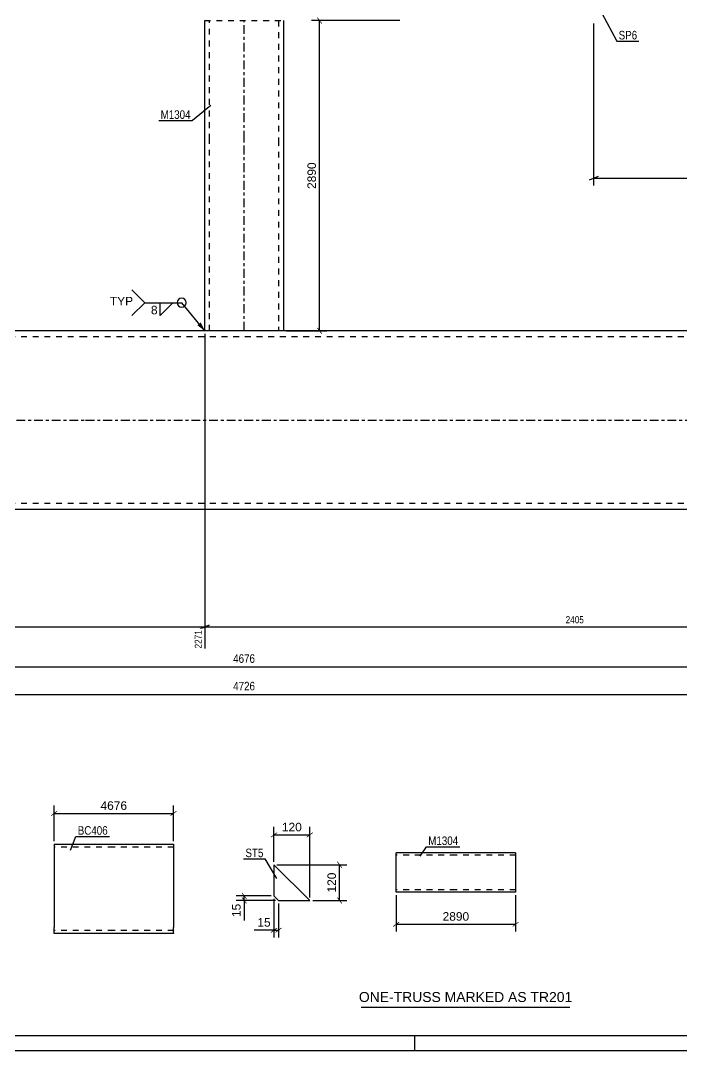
# Model space of a CAD drawing. Header units: millimetres. Extents: x 0 to 841, y 0 to 594.
# Drawn here: x 288.7 to 510.5, y 0 to 345.6 of the extents above; entities that cross this region are included whole.
import ezdxf

# ---------------------------------------------------------------- set-up
doc = ezdxf.new("R2010")
doc.units = ezdxf.units.MM
doc.linetypes.add('DXK_LINE_DOT2', pattern=[3.9198, 1.9599, -1.9599])
doc.linetypes.add('DXK_LINE_DOT3', pattern=[5.9187, 2.979, -0.9799, 0.9799, -0.9799])
doc.styles.add('Arial', font='ARIAL.TTF', dxfattribs={"height": 0.2})
doc.styles.add('Arial Narrow', font='ARIALN.TTF', dxfattribs={"height": 0.2})

# ---------------------------------------------------------------- blocks, each defined once
blk = doc.blocks.new('Unknown-122566683-1134')
at = {"color": 5, "linetype": 'Continuous'}
for p, q in [((5, 5), (836, 5)), ((421, 0), (421, 5)), ((0, 0), (841, 0))]:
    blk.add_line(p, q, dxfattribs=at)
blk = doc.blocks.new('Part-122566683-2785 - 2769')
at = {"color": 2, "linetype": 'Continuous'}
for p, q in [((128.5, 241.53), (131.5, 241.53)), ((192.5, 241.53), (152.5, 241.53)), ((310.41, 241.53), (192.6, 241.53)), ((416.91, 241.53), (310.51, 241.53)), ((534.81, 241.53), (417.01, 241.53)), ((598.91, 241.53), (534.91, 241.53)), ((128.5, 181.53), (131.5, 181.53)), ((192.5, 181.53), (152.5, 181.53)), ((310.41, 181.53), (192.6, 181.53)), ((416.91, 181.53), (310.51, 181.53)), ((534.81, 181.53), (417.01, 181.53)), ((598.91, 181.53), (534.91, 181.53))]:
    blk.add_line(p, q, dxfattribs=at)
at = {"color": 7, "linetype": 'DXK_LINE_DOT2'}
for p, q in [((128.5, 241.53), (128.5, 181.53)), ((192.5, 239.53), (128.5, 239.53)), ((131.5, 241.53), (152.5, 241.53)), ((310.41, 239.53), (192.6, 239.53)), ((416.91, 239.53), (310.51, 239.53)), ((534.81, 239.53), (417.01, 239.53)), ((598.91, 239.53), (534.91, 239.53)), ((598.91, 181.53), (598.91, 241.53)), ((192.5, 183.53), (128.5, 183.53)), ((310.41, 183.53), (192.6, 183.53)), ((416.91, 183.53), (310.51, 183.53)), ((534.81, 183.53), (417.01, 183.53)), ((598.91, 183.53), (534.91, 183.53)), ((152.5, 181.53), (131.5, 181.53))]:
    blk.add_line(p, q, dxfattribs=at)
at = {"color": 7, "linetype": 'DXK_LINE_DOT3'}
for p, q in [((128.5, 211.53), (192.5, 211.53)), ((192.6, 211.53), (310.41, 211.53)), ((310.51, 211.53), (416.91, 211.53)), ((417.01, 211.53), (534.81, 211.53)), ((534.91, 211.53), (598.91, 211.53))]:
    blk.add_line(p, q, dxfattribs=at)
blk = doc.blocks.new('Part-122566683-2848 - 2769')
at = {"color": 2, "linetype": 'Continuous'}
for p, q in [((350.51, 305.63), (350.51, 345.63)), ((376.91, 345.63), (376.91, 305.63)), ((350.51, 241.53), (350.51, 305.53)), ((376.91, 305.53), (376.91, 241.53))]:
    blk.add_line(p, q, dxfattribs=at)
at = {"color": 7, "linetype": 'DXK_LINE_DOT2'}
for p, q in [((350.51, 345.63), (376.91, 345.63)), ((352.11, 305.63), (352.11, 345.63)), ((375.31, 345.63), (375.31, 305.63)), ((352.11, 241.53), (352.11, 305.53)), ((375.31, 305.53), (375.31, 241.53)), ((376.91, 241.53), (350.51, 241.53))]:
    blk.add_line(p, q, dxfattribs=at)
at = {"color": 7, "linetype": 'DXK_LINE_DOT3'}
for p, q in [((363.71, 305.63), (363.71, 345.63)), ((363.71, 241.53), (363.71, 305.53))]:
    blk.add_line(p, q, dxfattribs=at)
blk = doc.blocks.new('Part-122566683-1655 - 1639')
at = {"color": 2, "linetype": 'Continuous'}
for p, q in [((373.74, 62.33), (373.74, 51.83)), ((373.74, 62.33), (385.74, 50.33)), ((373.74, 51.83), (375.24, 50.33)), ((375.24, 50.33), (385.74, 50.33))]:
    blk.add_line(p, q, dxfattribs=at)
blk = doc.blocks.new('Part-122566683-2049 - 2033')
at = {"color": 2, "linetype": 'Continuous'}
for p, q in [((434.74, 66.31), (414.74, 66.31)), ((414.74, 53.23), (414.74, 66.31)), ((454.84, 66.31), (434.84, 66.31)), ((454.84, 66.31), (454.84, 64.71)), ((454.84, 64.71), (454.84, 53.11)), ((414.74, 53.11), (414.74, 53.23)), ((434.74, 53.11), (414.74, 53.11)), ((454.84, 53.11), (434.84, 53.11))]:
    blk.add_line(p, q, dxfattribs=at)
at = {"color": 7, "linetype": 'DXK_LINE_DOT2'}
for p, q in [((454.84, 66.19), (454.84, 64.71)), ((434.74, 65.51), (414.74, 65.51)), ((414.74, 65.45), (414.74, 65.51)), ((414.74, 65.28), (414.74, 65.32)), ((454.84, 65.51), (434.84, 65.51)), ((454.84, 65.45), (454.84, 65.51)), ((454.84, 65.28), (454.84, 65.32)), ((434.74, 53.91), (414.74, 53.91)), ((454.84, 53.91), (434.84, 53.91))]:
    blk.add_line(p, q, dxfattribs=at)
blk = doc.blocks.new('Part-122566683-1587 - 1568')
at = {"color": 2, "linetype": 'Continuous'}
for p, q in [((299.92, 69.25), (299.92, 41.25)), ((299.92, 69.25), (319.92, 69.25)), ((320.02, 69.25), (340.02, 69.25)), ((340.02, 69.25), (340.02, 67.25)), ((340.02, 67.25), (340.02, 41.25)), ((299.92, 39.25), (299.92, 41.25)), ((319.92, 39.25), (299.92, 39.25)), ((340.02, 39.25), (320.02, 39.25)), ((340.02, 39.25), (340.02, 41.25))]:
    blk.add_line(p, q, dxfattribs=at)
at = {"color": 7, "linetype": 'DXK_LINE_DOT2'}
for p, q in [((319.92, 68.25), (299.92, 68.25)), ((340.02, 68.25), (320.02, 68.25)), ((299.92, 40.25), (299.92, 40.33)), ((299.92, 40.25), (299.92, 40.33)), ((319.92, 40.25), (299.92, 40.25)), ((340.02, 40.25), (320.02, 40.25)), ((340.02, 40.25), (340.02, 41.25)), ((340.02, 40.33), (340.02, 40.25)), ((340.02, 39.41), (340.02, 39.25))]:
    blk.add_line(p, q, dxfattribs=at)
blk = doc.blocks.new('StraightDimension-122566683-2872 - 2769')
at = {"color": 7, "linetype": 'Continuous'}
for p, q in [((123.51, 156.53), (123.51, 126.33)), ((603.91, 156.53), (603.91, 126.33)), ((125.01, 129.33), (122.01, 128.13)), ((123.51, 128.73), (603.91, 128.73)), ((602.41, 128.13), (605.41, 129.33))]:
    blk.add_line(p, q, dxfattribs=at)
at = {"color": 0}
blk.add_wipeout([(367.96, 129.48), (367.96, 133.68), (359.45, 133.68), (359.45, 129.48)], dxfattribs=at)
at = {"color": 3, "style": 'Arial Narrow'}
blk.add_text('4726', height=2.863, dxfattribs=at).set_placement((360.05, 130.08))
blk = doc.blocks.new('StraightDimension-122566683-3033 - 2769')
at = {"linetype": 'Continuous'}
for points in [[(388.21, 346.53), (388.36, 346.73), (389.86, 344.73), (389.71, 344.53)], [(389.86, 240.63), (389.71, 240.43), (388.21, 242.43), (388.36, 242.63)]]:
    blk.add_hatch(color=7, dxfattribs=at).paths.add_polyline_path(points)
at = {"color": 7, "linetype": 'Continuous'}
for p, q in [((415.94, 345.63), (386.33, 345.63)), ((389.03, 241.53), (389.03, 345.63)), ((377.91, 241.53), (391.43, 241.53))]:
    blk.add_line(p, q, dxfattribs=at)
at = {"color": 0}
blk.add_wipeout([(388.43, 298.62), (384.23, 298.62), (384.23, 288.53), (388.43, 288.53)], dxfattribs=at)
at = {"color": 3, "style": 'Arial'}
blk.add_text('2890', height=2.865, rotation=90.0002, dxfattribs=at).set_placement((387.83, 289.13))
blk = doc.blocks.new('StraightDimension-122566683-3124 - 2769')
at = {"color": 7, "linetype": 'Continuous'}
for p, q in [((634.75, 374.13), (633.55, 377.13)), ((482.01, 375.63), (636.55, 375.63)), ((634.15, 211.53), (634.15, 375.63)), ((599.9, 211.53), (636.55, 211.53)), ((633.55, 213.03), (634.75, 210.03))]:
    blk.add_line(p, q, dxfattribs=at)
at = {"color": 0}
blk.add_wipeout([(633.4, 297.83), (629.2, 297.83), (629.2, 289.32), (633.4, 289.32)], dxfattribs=at)
at = {"color": 3, "style": 'Arial Narrow'}
blk.add_text('3190', height=2.863, rotation=90.0002, dxfattribs=at).set_placement((632.8, 289.92))
blk = doc.blocks.new('StraightDimension-122566683-3764 - 2769')
at = {"color": 7, "linetype": 'Continuous'}
for p, q in [((128.5, 156.53), (128.5, 126.33)), ((598.91, 156.53), (598.91, 126.33)), ((130, 129.33), (127, 128.13)), ((128.5, 128.73), (598.91, 128.73)), ((597.41, 128.13), (600.41, 129.33))]:
    blk.add_line(p, q, dxfattribs=at)
at = {"color": 0}
blk.add_wipeout([(367.96, 129.48), (367.96, 133.68), (359.45, 133.68), (359.45, 129.48)], dxfattribs=at)
at = {"color": 3, "style": 'Arial Narrow'}
blk.add_text('4676', height=2.863, dxfattribs=at).set_placement((360.05, 130.08))
blk = doc.blocks.new('StraightDimension-122566683-4823 - 2769')
at = {"color": 7, "linetype": 'Continuous'}
for p, q in [((350.51, 240.53), (350.51, 134.91)), ((598.91, 180.53), (598.91, 134.91)), ((352.01, 142.71), (349.01, 141.51)), ((350.51, 142.11), (598.91, 142.11)), ((597.41, 141.51), (600.41, 142.71))]:
    blk.add_line(p, q, dxfattribs=at)
at = {"color": 0}
blk.add_wipeout([(478.25, 142.86), (478.25, 146.36), (471.16, 146.36), (471.16, 142.86)], dxfattribs=at)
at = {"color": 0, "linetype": 'Continuous'}
blk.add_wipeout([(598.41, 141.51), (594.91, 141.51), (594.91, 134.41), (598.41, 134.41)], dxfattribs=at)
at = {"color": 3, "style": 'Arial Narrow'}
blk.add_text('2405', height=2.386, dxfattribs=at).set_placement((471.66, 143.36))
at = {"color": 3, "linetype": 'Continuous', "style": 'Arial Narrow'}
blk.add_text('4676', height=2.386, rotation=90.0002, dxfattribs=at).set_placement((597.91, 134.91))
blk = doc.blocks.new('StraightDimension-122566683-4824 - 2769')
at = {"color": 7, "linetype": 'Continuous'}
for p, q in [((350.51, 240.53), (350.51, 134.91)), ((128.5, 180.53), (128.5, 139.48)), ((130, 142.71), (127, 141.51)), ((128.5, 142.11), (350.51, 142.11)), ((349.01, 141.51), (352.01, 142.71))]:
    blk.add_line(p, q, dxfattribs=at)
at = {"color": 0}
blk.add_wipeout([(243.05, 142.86), (243.05, 146.36), (235.96, 146.36), (235.96, 142.86)], dxfattribs=at)
at = {"color": 0, "linetype": 'Continuous'}
for points in [[(128, 141.51), (124.5, 141.51), (124.5, 138.98), (128, 138.98)], [(350.01, 141.51), (346.51, 141.51), (346.51, 134.41), (350.01, 134.41)]]:
    blk.add_wipeout(points, dxfattribs=at)
at = {"color": 3, "style": 'Arial Narrow'}
blk.add_text('2271', height=2.386, dxfattribs=at).set_placement((236.46, 143.36))
at = {"color": 3, "linetype": 'Continuous', "style": 'Arial Narrow'}
for s, height, p in [('0', 2.39, (127.5, 139.48)), ('2271', 2.386, (349.51, 134.91))]:
    blk.add_text(s, height=height, rotation=90.0002, dxfattribs=at).set_placement(p)
blk = doc.blocks.new('StraightDimension-122566683-6690 - 2769')
at = {"color": 7, "linetype": 'Continuous'}
for p, q in [((481.01, 344.63), (481.01, 290.29)), ((598.91, 242.53), (598.91, 295.54)), ((482.51, 293.29), (479.51, 292.09)), ((481.01, 292.69), (598.91, 292.69)), ((597.41, 292.09), (600.41, 293.29))]:
    blk.add_line(p, q, dxfattribs=at)
at = {"color": 0}
blk.add_wipeout([(543.3, 293.44), (543.3, 297.64), (536.61, 297.64), (536.61, 293.44)], dxfattribs=at)
at = {"color": 3, "style": 'Arial Narrow'}
blk.add_text('600', height=2.863, dxfattribs=at).set_placement((537.21, 294.04))
blk = doc.blocks.new('StraightDimension-122566683-6698 - 2769')
at = {"color": 7, "linetype": 'Continuous'}
for p, q in [((123.5, 156.53), (123.5, 117.08)), ((603.91, 156.53), (603.91, 117.08)), ((125, 120.08), (122, 118.88)), ((123.5, 119.48), (603.91, 119.48)), ((602.41, 118.88), (605.41, 120.08))]:
    blk.add_line(p, q, dxfattribs=at)
at = {"color": 0}
blk.add_wipeout([(367.96, 120.23), (367.96, 124.43), (359.45, 124.43), (359.45, 120.23)], dxfattribs=at)
at = {"color": 3, "style": 'Arial Narrow'}
blk.add_text('4726', height=2.863, dxfattribs=at).set_placement((360.05, 120.83))
blk = doc.blocks.new('StraightDimension-122566683-1689 - 1639')
at = {"linetype": 'Continuous'}
for points in [[(364.57, 50.93), (364.42, 50.73), (362.92, 52.73), (363.07, 52.93)], [(362.92, 51.23), (363.07, 51.43), (364.57, 49.43), (364.42, 49.23)]]:
    blk.add_hatch(color=7, dxfattribs=at).paths.add_polyline_path(points)
at = {"color": 7, "linetype": 'Continuous'}
for p, q in [((372.74, 51.83), (361.04, 51.83)), ((374.24, 50.33), (361.04, 50.33)), ((363.74, 50.33), (363.74, 51.83))]:
    blk.add_line(p, q, dxfattribs=at)
at = {"color": 0}
blk.add_wipeout([(363.14, 49.81), (358.94, 49.81), (358.94, 44.16), (363.14, 44.16)], dxfattribs=at)
at = {"color": 7, "linetype": 'Continuous'}
blk.add_line((363.74, 50.33), (363.74, 43.63), dxfattribs=at)
blk.add_line((363.74, 50.33), (363.74, 43.63), dxfattribs=at)
at = {"color": 3, "style": 'Arial'}
blk.add_text('15', height=2.865, rotation=90.0002, dxfattribs=at).set_placement((362.54, 44.76))
blk = doc.blocks.new('StraightDimension-122566683-1673 - 1639')
at = {"linetype": 'Continuous'}
for points in [[(372.84, 71.51), (372.64, 71.66), (374.64, 73.16), (374.84, 73.01)], [(386.64, 73.16), (386.84, 73.01), (384.84, 71.51), (384.64, 71.66)]]:
    blk.add_hatch(color=7, dxfattribs=at).paths.add_polyline_path(points)
at = {"color": 7, "linetype": 'Continuous'}
for p, q in [((373.74, 63.33), (373.74, 75.03)), ((385.74, 51.33), (385.74, 75.03)), ((373.74, 72.33), (385.74, 72.33))]:
    blk.add_line(p, q, dxfattribs=at)
at = {"color": 0}
blk.add_wipeout([(383.68, 72.93), (383.68, 77.13), (375.8, 77.13), (375.8, 72.93)], dxfattribs=at)
at = {"color": 3, "style": 'Arial'}
blk.add_text('120', height=2.865, dxfattribs=at).set_placement((376.4, 73.53))
blk = doc.blocks.new('StraightDimension-122566683-1657 - 1639')
at = {"linetype": 'Continuous'}
for points in [[(374.64, 41.16), (374.84, 41.01), (372.84, 39.51), (372.64, 39.66)], [(374.34, 39.51), (374.14, 39.66), (376.14, 41.16), (376.34, 41.01)]]:
    blk.add_hatch(color=7, dxfattribs=at).paths.add_polyline_path(points)
at = {"color": 7, "linetype": 'Continuous'}
for p, q in [((373.74, 50.83), (373.74, 37.93)), ((375.24, 49.33), (375.24, 37.93)), ((373.74, 40.33), (375.24, 40.33))]:
    blk.add_line(p, q, dxfattribs=at)
at = {"color": 0}
blk.add_wipeout([(373.22, 40.93), (373.22, 45.13), (367.57, 45.13), (367.57, 40.93)], dxfattribs=at)
at = {"color": 7, "linetype": 'Continuous'}
blk.add_line((373.74, 40.33), (367.04, 40.33), dxfattribs=at)
blk.add_line((373.74, 40.33), (367.04, 40.33), dxfattribs=at)
at = {"color": 3, "style": 'Arial'}
blk.add_text('15', height=2.865, dxfattribs=at).set_placement((368.17, 41.53))
blk = doc.blocks.new('StraightDimension-122566683-1700 - 1639')
at = {"linetype": 'Continuous'}
for points in [[(394.92, 63.23), (395.07, 63.43), (396.57, 61.43), (396.42, 61.23)], [(396.57, 49.43), (396.42, 49.23), (394.92, 51.23), (395.07, 51.43)]]:
    blk.add_hatch(color=7, dxfattribs=at).paths.add_polyline_path(points)
at = {"color": 7, "linetype": 'Continuous'}
for p, q in [((374.74, 62.33), (398.14, 62.33)), ((395.74, 50.33), (395.74, 62.33)), ((386.74, 50.33), (398.14, 50.33))]:
    blk.add_line(p, q, dxfattribs=at)
at = {"color": 0}
blk.add_wipeout([(395.14, 60.27), (390.94, 60.27), (390.94, 52.39), (395.14, 52.39)], dxfattribs=at)
at = {"color": 3, "style": 'Arial'}
blk.add_text('120', height=2.865, rotation=90.0002, dxfattribs=at).set_placement((394.54, 52.99))
blk = doc.blocks.new('StraightDimension-122566683-2052 - 2033')
at = {"linetype": 'Continuous'}
for points in [[(413.84, 41.5), (413.64, 41.65), (415.64, 43.15), (415.84, 43)], [(455.74, 43.15), (455.94, 43), (453.94, 41.5), (453.74, 41.65)]]:
    blk.add_hatch(color=7, dxfattribs=at).paths.add_polyline_path(points)
at = {"color": 7, "linetype": 'Continuous'}
for p, q in [((414.74, 52.11), (414.74, 39.93)), ((454.84, 52.11), (454.84, 39.93)), ((414.74, 42.33), (454.84, 42.33))]:
    blk.add_line(p, q, dxfattribs=at)
at = {"color": 0}
blk.add_wipeout([(439.83, 42.93), (439.83, 47.13), (429.74, 47.13), (429.74, 42.93)], dxfattribs=at)
at = {"color": 3, "style": 'Arial'}
blk.add_text('2890', height=2.865, dxfattribs=at).set_placement((430.34, 43.53))
blk = doc.blocks.new('StraightDimension-122566683-1591 - 1568')
at = {"linetype": 'Continuous'}
for points in [[(299.02, 78.71), (298.82, 78.86), (300.82, 80.36), (301.02, 80.21)], [(340.92, 80.36), (341.12, 80.21), (339.12, 78.71), (338.92, 78.86)]]:
    blk.add_hatch(color=7, dxfattribs=at).paths.add_polyline_path(points)
at = {"color": 7, "linetype": 'Continuous'}
for p, q in [((299.92, 70.25), (299.92, 82.23)), ((299.92, 79.53), (340.02, 79.53)), ((340.02, 70.25), (340.02, 82.23))]:
    blk.add_line(p, q, dxfattribs=at)
at = {"color": 0}
blk.add_wipeout([(325.01, 80.13), (325.01, 84.33), (314.92, 84.33), (314.92, 80.13)], dxfattribs=at)
at = {"color": 3, "style": 'Arial'}
blk.add_text('4676', height=2.865, dxfattribs=at).set_placement((315.52, 80.73))
blk = doc.blocks.new('Unknown-122566683-7200')
at = {"color": 7, "linetype": 'Continuous'}
blk.add_line((403, 14.5), (473, 14.5), dxfattribs=at)
at = {"color": 7, "style": 'Arial'}
blk.add_text('ONE-TRUSS MARKED AS TR201', height=3.3428, dxfattribs=at).set_placement((402.24, 16.25))
blk = doc.blocks.new('Mark-122566683-2834 - 2769')
at = {"color": 0}
blk.add_wipeout([(495.65, 339.31), (495.65, 342.31), (489.44, 342.31), (489.44, 339.31)], dxfattribs=at)
blk.add_wipeout([(495.65, 339.31), (495.65, 342.31), (489.44, 342.31), (489.44, 339.31)], dxfattribs=at)
at = {"color": 30, "linetype": 'Continuous'}
for p, q in [((483.8, 348.17), (488.84, 338.71)), ((488.84, 338.71), (496.25, 338.71))]:
    blk.add_line(p, q, dxfattribs=at)
at = {"color": 3, "style": 'Arial Narrow'}
blk.add_text('SP6', height=2.863, dxfattribs=at).set_placement((489.44, 339.31))
blk = doc.blocks.new('Mark-122566683-2844 - 2769')
at = {"color": 0}
blk.add_wipeout([(345.75, 312.65), (345.75, 315.65), (335.7, 315.65), (335.7, 312.65)], dxfattribs=at)
blk.add_wipeout([(345.75, 312.65), (345.75, 315.65), (335.7, 315.65), (335.7, 312.65)], dxfattribs=at)
at = {"color": 30, "linetype": 'Continuous'}
for p in [(352.5, 317.17), (335.1, 312.05)]:
    blk.add_line(p, (346.35, 312.05), dxfattribs=at)
at = {"color": 3, "style": 'Arial Narrow'}
blk.add_text('M1304', height=2.863, dxfattribs=at).set_placement((335.7, 312.65))
blk = doc.blocks.new('WeldMark-122566683-3158 - 2769')
at = {"linetype": 'Continuous'}
blk.add_hatch(color=30, dxfattribs=at).paths.add_polyline_path([(349.18, 244.32), (350.51, 241.53), (348.02, 243.37)])
at = {"color": 3, "linetype": 'Continuous'}
for q in [(326.05, 255.22), (326.05, 246.65)]:
    blk.add_line((330.34, 250.94), q, dxfattribs=at)
at = {"color": 30, "linetype": 'Continuous'}
blk.add_line((350.51, 241.53), (342.76, 250.94), dxfattribs=at)
at = {"color": 3, "linetype": 'Continuous'}
for start, end in [(90, 270), (270, 90)]:
    blk.add_arc((342.76, 250.94), 1.5, start, end, dxfattribs=at)
at = {"color": 0}
blk.add_wipeout([(334.86, 246.84), (334.86, 250.24), (332.24, 250.24), (332.24, 246.84)], dxfattribs=at)
at = {"color": 30, "linetype": 'Continuous'}
blk.add_line((330.34, 250.94), (342.76, 250.94), dxfattribs=at)
at = {"color": 3, "linetype": 'Continuous'}
for p, q in [((335.52, 250.94), (339.8, 250.94)), ((339.8, 250.94), (335.52, 246.65)), ((335.52, 246.65), (335.52, 250.94))]:
    blk.add_line(p, q, dxfattribs=at)
at = {"color": 3, "style": 'Arial'}
blk.add_text('8', height=2.87, dxfattribs=at).set_placement((332.44, 247.04))
at = {"color": 0, "linetype": 'Continuous'}
blk.add_wipeout([(326.44, 250.04), (326.44, 253.04), (318.66, 253.04), (318.66, 250.04)], dxfattribs=at)
blk.add_wipeout([(326.44, 250.04), (326.44, 253.04), (318.66, 253.04), (318.66, 250.04)], dxfattribs=at)
at = {"color": 3, "linetype": 'Continuous', "style": 'Arial'}
blk.add_text('TYP', height=2.865, dxfattribs=at).set_placement((318.66, 250.04))
blk = doc.blocks.new('Mark-122566683-1651 - 1639')
at = {"color": 0}
blk.add_wipeout([(370.18, 64.86), (370.18, 67.86), (364.16, 67.86), (364.16, 64.86)], dxfattribs=at)
blk.add_wipeout([(370.18, 64.86), (370.18, 67.86), (364.16, 67.86), (364.16, 64.86)], dxfattribs=at)
at = {"color": 30, "linetype": 'Continuous'}
for p in [(363.56, 64.26), (374.65, 57.74)]:
    blk.add_line(p, (370.78, 64.26), dxfattribs=at)
at = {"color": 3, "style": 'Arial Narrow'}
blk.add_text('ST5', height=2.863, dxfattribs=at).set_placement((364.16, 64.86))
blk = doc.blocks.new('Mark-122566683-2045 - 2033')
at = {"color": 0}
blk.add_wipeout([(435.57, 68.94), (435.57, 71.94), (425.52, 71.94), (425.52, 68.94)], dxfattribs=at)
blk.add_wipeout([(435.57, 68.94), (435.57, 71.94), (425.52, 71.94), (425.52, 68.94)], dxfattribs=at)
at = {"color": 30, "linetype": 'Continuous'}
for p, q in [((422.83, 65.19), (424.92, 68.34)), ((424.92, 68.34), (436.17, 68.34))]:
    blk.add_line(p, q, dxfattribs=at)
at = {"color": 3, "style": 'Arial Narrow'}
blk.add_text('M1304', height=2.863, dxfattribs=at).set_placement((425.52, 68.94))
blk = doc.blocks.new('Mark-122566683-1583 - 1568')
at = {"color": 0}
blk.add_wipeout([(317.93, 72.39), (317.93, 75.39), (307.88, 75.39), (307.88, 72.39)], dxfattribs=at)
blk.add_wipeout([(317.93, 72.39), (317.93, 75.39), (307.88, 75.39), (307.88, 72.39)], dxfattribs=at)
at = {"color": 30, "linetype": 'Continuous'}
for p, q in [((305.45, 67.22), (307.28, 71.79)), ((307.28, 71.79), (318.53, 71.79))]:
    blk.add_line(p, q, dxfattribs=at)
at = {"color": 3, "style": 'Arial Narrow'}
blk.add_text('BC406', height=2.863, dxfattribs=at).set_placement((307.88, 72.39))

msp = doc.modelspace()

# ---------------------------------------------------------------- block references
for name in ['Unknown-122566683-1134', 'Part-122566683-2848 - 2769', 'Part-122566683-2785 - 2769', 'Part-122566683-1587 - 1568', 'Part-122566683-2049 - 2033', 'Part-122566683-1655 - 1639', 'Unknown-122566683-7200']:
    msp.add_blockref(name, (0, 0))

# ---------------------------------------------------------------- next in the draw order: block references
for name in ['StraightDimension-122566683-3124 - 2769', 'StraightDimension-122566683-3033 - 2769', 'Mark-122566683-2844 - 2769', 'StraightDimension-122566683-2872 - 2769', 'StraightDimension-122566683-1591 - 1568', 'Mark-122566683-2045 - 2033', 'StraightDimension-122566683-1689 - 1639', 'StraightDimension-122566683-2052 - 2033']:
    msp.add_blockref(name, (0, 0))

# ---------------------------------------------------------------- next in the draw order: block references
for name in ['StraightDimension-122566683-6690 - 2769', 'StraightDimension-122566683-3764 - 2769', 'StraightDimension-122566683-1673 - 1639', 'Mark-122566683-1583 - 1568']:
    msp.add_blockref(name, (0, 0))

# ---------------------------------------------------------------- next in the draw order: block references
for name in ['Mark-122566683-2834 - 2769', 'StraightDimension-122566683-4823 - 2769', 'StraightDimension-122566683-1657 - 1639']:
    msp.add_blockref(name, (0, 0))

# ---------------------------------------------------------------- next in the draw order: block references
for name in ['StraightDimension-122566683-4824 - 2769', 'StraightDimension-122566683-1700 - 1639']:
    msp.add_blockref(name, (0, 0))

# ---------------------------------------------------------------- next in the draw order: block references
for name in ['WeldMark-122566683-3158 - 2769', 'StraightDimension-122566683-6698 - 2769', 'Mark-122566683-1651 - 1639']:
    msp.add_blockref(name, (0, 0))

doc.saveas('drawing.dxf')
